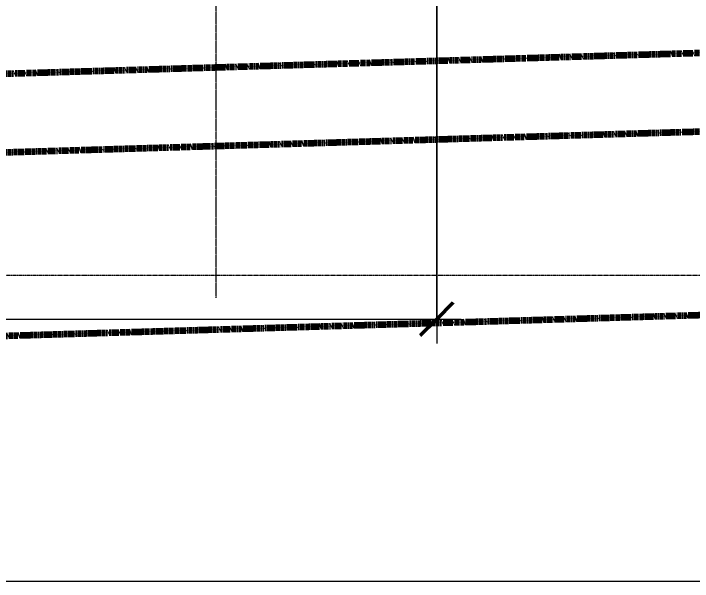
# Model space of a CAD drawing. Header units: inches. Extents: x -4292 to -464, y 9706 to 12474.
# Drawn here: x -2266.1 to -1955.3, y 9706.2 to 9966.3 of the extents above; entities that cross this region are included whole.
import ezdxf

# ---------------------------------------------------------------- set-up
doc = ezdxf.new("R2010")
doc.units = ezdxf.units.IN
doc.header["$MEASUREMENT"] = 0
for name, pattern in [('Aligning Line 1_8_', [0.25, 0.125, -0.125]), ('Double Dash 3_8_', [1, 0.375, -0.125, 0.125, -0.125, 0.125, -0.125]), ('Grid Line 1_2_', [0.875, 0.5, -0.125, 0.125, -0.125])]:
    doc.linetypes.add(name, pattern=pattern)
for name, color, linetype, lineweight in [('A-ANNO-DIMS', 211, 'Continuous', 9), ('A-ANNO-DIMS-120', 211, 'Continuous', 9), ('C-PROP-LINE-1', 130, 'Double Dash 3_8_', 140), ('G-ANNO-SYMB', 111, 'Aligning Line 1_8_', 9), ('G-ANNO-SYMB-1', 147, 'Aligning Line 1_8_', 9), ('S-GRID-1', 1, 'Grid Line 1_2_', 9)]:
    doc.layers.add(name, color=color, linetype=linetype, lineweight=lineweight)
doc.styles.add('Century Gothic_B', font='GOTHICB.TTF', dxfattribs={"height": 11.25})
doc.dimstyles.new('OD__1__Tol__', dxfattribs={"dimscale": 12, "dimtxt": 11.746893, "dimasz": 1.25, "dimexe": 0.9375, "dimexo": 0.625, "dimgap": 0.15625, "dimtad": 1, "dimdec": 0, "dimzin": 3, "dimdsep": 46, "dimlunit": 4, "dimtxsty": 'Century Gothic_B', "dimblk1": 'OBLIQUE', "dimblk2": 'OBLIQUE', "dimsah": 1, "dimcen": 0.09, "dimdle": 0.9375, "dimazin": 0, "dimtfac": 1, "dimtdec": 4, "dimtix": 1, "dimtmove": 0, "dimatfit": 3, "dimfxl": 1, "dimtvp": 1, "dimtfill": 1, "dimfrac": 2, "dimtolj": 1, "dimtzin": 0, "dimarcsym": 2})

# ---------------------------------------------------------------- blocks, each defined once
blk = doc.blocks.new('DIMBLOCK40-FLOOR PLAN - 3RD FLOOR')
at = {"layer": 'A-ANNO-DIMS-120'}
for p, q in [((-2526.14, 10014.81), (-2526.14, 9815.16)), ((-2526.14, 9826.41), (-2526.14, 10014.81)), ((-2072.36, 9977.13), (-2072.36, 9815.16)), ((-2072.36, 9826.41), (-2072.36, 9977.13)), ((-2526.14, 9826.41), (-2061.11, 9826.41))]:
    blk.add_line(p, q, dxfattribs=at)
at = {"layer": 'A-ANNO-DIMS-120', "lineweight": 50}
for p, q in [((-2526.14, 9826.41), (-2518.64, 9833.91)), ((-2072.36, 9826.41), (-2064.86, 9833.91)), ((-2526.14, 9826.41), (-2533.64, 9818.91)), ((-2072.36, 9826.41), (-2079.86, 9818.91))]:
    blk.add_line(p, q, dxfattribs=at)
at = {"layer": 'A-ANNO-DIMS-120', "color": 0, "insert": (-2328.99, 9842.7), "char_height": 11.25, "width": 71.3764, "attachment_point": 1, "line_spacing_factor": 0.984502, "style": 'Century Gothic_B', "bg_fill": 3, "box_fill_scale": 1.25, "bg_fill_color": 256, "bg_fill_true_color": 13158600, "bg_fill_transparency": 0}
blk.add_mtext('37\' - 10"', dxfattribs=at)
blk = doc.blocks.new('_Oblique')
at = {"color": 0, "linetype": 'ByBlock', "lineweight": -2}
blk.add_line((-0.5, -0.5), (0.5, 0.5), dxfattribs=at)

msp = doc.modelspace()

# ---------------------------------------------------------------- linework, layer by layer
at = {"layer": 'G-ANNO-SYMB'}
msp.add_line((-1875.5, 9706.24), (-4111.27, 9706.24), dxfattribs=at)
at = {"layer": 'G-ANNO-SYMB-1'}
for p, q in [((-583.02, 9706.24), (-4111.27, 9706.24)), ((-1910.96, 9706.24), (-4071.96, 9706.24))]:
    msp.add_line(p, q, dxfattribs=at)

# ---------------------------------------------------------------- dimensions: what is measured, and where the dimension line sits
at = {"layer": 'A-ANNO-DIMS'}
dim = msp.add_linear_dim(base=(-2072.36, 9826.41), p1=(-2526.14, 10022.31), p2=(-2072.36, 9984.63), dimstyle='OD__1__Tol__', override={"dimpost": '<>', "dimfxl": 455.337346}, dxfattribs=at)
dim.commit()
dim.dimension.update_dxf_attribs({"geometry": 'DIMBLOCK40-FLOOR PLAN - 3RD FLOOR', "text_midpoint": (-2299.25, 9834.19)})

# ---------------------------------------------------------------- next in the draw order: linework, layer by layer
at = {"layer": 'C-PROP-LINE-1'}
for p, q in [((-3867.12, 9890.98), (-720.76, 9985.17)), ((-3927.1, 9853.17), (-684.32, 9950.25)), ((-3987.01, 9767.34), (-599.29, 9868.76))]:
    msp.add_line(p, q, dxfattribs=at)
at = {"layer": 'G-ANNO-SYMB-1'}
msp.add_line((-1813.52, 9846.28), (-4009.53, 9846.28), dxfattribs=at)
at = {"layer": 'S-GRID-1'}
msp.add_line((-2173.32, 9836.18), (-2173.32, 12413.74), dxfattribs=at)

doc.saveas('drawing.dxf')
